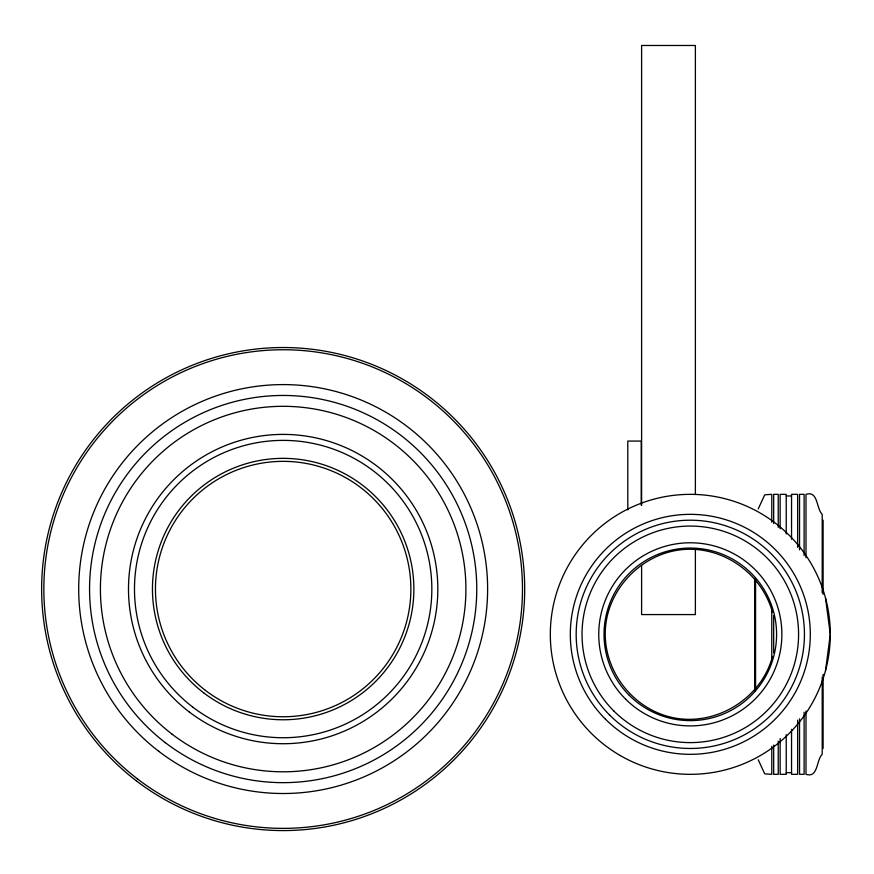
<?xml version="1.0" encoding="UTF-8"?>
<svg xmlns="http://www.w3.org/2000/svg" width="874" height="874" viewBox="0 0 874 874"><rect width="100%" height="100%" fill="white"/><g stroke="black" fill="none" stroke-linecap="round" stroke-linejoin="round"><path stroke-width="1.31" d="M825.526 670.577L830.3 634.338L825.526 598.111M772.496 656.363C760.981 700.424 712.201 728.588 668.282 716.527C632.011 706.585 605.431 671.953 605.223 634.338C604.939 588.803 644.772 548.97 690.307 549.254C727.922 549.462 762.554 576.042 772.496 612.313M758.228 508.897L764.728 494.815L771.775 494.345L771.775 522.259M786.229 495.962L791.549 495.962M786.229 772.714L791.549 772.714M758.228 759.79L764.728 773.861L771.775 774.331L771.775 746.418M823.111 520.205L823.111 594.309M823.111 674.367L823.111 748.472M822.205 592.758L822.205 514.349C816.163 508.493 818.326 490.434 806.003 494.345L806.003 557.754M822.205 677.23L822.205 754.328C816.163 760.194 818.326 778.242 806.003 774.331L806.003 710.923M804.102 555.602L804.102 494.345L799.535 494.345L799.535 549.844M804.102 712.244L804.102 774.331L799.535 774.331L799.535 718.832M797.634 547.408L797.634 494.345L791.549 494.345L791.549 539.302M797.634 720.154L797.634 774.331L791.549 774.331L791.549 729.375M786.229 534.036L786.229 494.345L780.143 494.345L780.143 528.803M786.229 734.641L786.229 774.331L780.143 774.331L780.143 738.563M778.242 527.503L778.242 494.345L773.676 494.345L773.676 523.57M778.242 741.185L778.242 774.331L773.676 774.331L773.676 745.107M773.676 615.547L773.676 652.911M771.775 608.839L771.775 659.837M755.573 579.604L755.573 689.073M754.666 578.588L754.666 691.41M695.376 494.476L695.376 45.481L641.603 45.481L641.603 505.391M695.376 549.069L695.376 614.575L641.603 614.575L641.603 565.445M641.243 505.139L641.243 441.064L627.794 441.064L627.794 509.913M136.125 780.668A241.53 241.53 0 0 0 522.619 620.584A241.53 241.53 0 0 0 190.729 365.911A241.53 241.53 0 0 0 136.125 780.668M205.412 690.373A127.713 127.713 0 0 0 409.775 605.726A127.713 127.713 0 0 0 234.287 471.064A127.713 127.713 0 0 0 205.412 690.373M620.311 755.573A139.993 139.993 0 0 0 830.3 634.338A139.993 139.993 0 0 0 620.311 513.104A139.993 139.993 0 0 0 620.311 755.573M629.302 695.354A86.286 86.286 0 0 0 773.654 656.669A86.286 86.286 0 0 0 667.976 551.002A86.286 86.286 0 0 0 629.302 695.354M625.566 699.08A91.562 91.562 0 0 0 778.756 658.035A91.562 91.562 0 0 0 666.611 545.9A91.562 91.562 0 0 0 625.566 699.08M613.745 710.901A108.278 108.278 0 0 0 794.892 662.361A108.278 108.278 0 0 0 662.284 529.753A108.278 108.278 0 0 0 613.745 710.901M609.604 715.041A114.133 114.133 0 0 0 800.551 663.879A114.133 114.133 0 0 0 660.766 524.094A114.133 114.133 0 0 0 609.604 715.041M605.464 719.182A119.989 119.989 0 0 0 806.21 665.398A119.989 119.989 0 0 0 659.247 518.435A119.989 119.989 0 0 0 605.464 719.182M158.697 751.258A204.45 204.45 0 0 0 485.868 615.744A204.45 204.45 0 0 0 204.92 400.161A204.45 204.45 0 0 0 158.697 751.258M165.306 742.649A193.602 193.602 0 0 0 475.106 614.324A193.602 193.602 0 0 0 209.072 410.19A193.602 193.602 0 0 0 165.306 742.649M137.48 778.909A239.301 239.301 0 0 0 520.423 620.289A239.301 239.301 0 0 0 191.581 367.965A239.301 239.301 0 0 0 137.48 778.909M171.905 734.04A182.753 182.753 0 0 0 464.345 612.903A182.753 182.753 0 0 0 213.223 420.219A182.753 182.753 0 0 0 171.905 734.04M189.002 711.764A154.665 154.665 0 0 0 436.497 609.244A154.665 154.665 0 0 0 223.973 446.166A154.665 154.665 0 0 0 189.002 711.764M192.651 707.011A148.678 148.678 0 0 0 430.565 608.457A148.678 148.678 0 0 0 226.268 451.694A148.678 148.678 0 0 0 192.651 707.011M203.587 692.754A130.707 130.707 0 0 0 412.747 606.119A130.707 130.707 0 0 0 233.139 468.3A130.707 130.707 0 0 0 203.587 692.754"/></g></svg>
